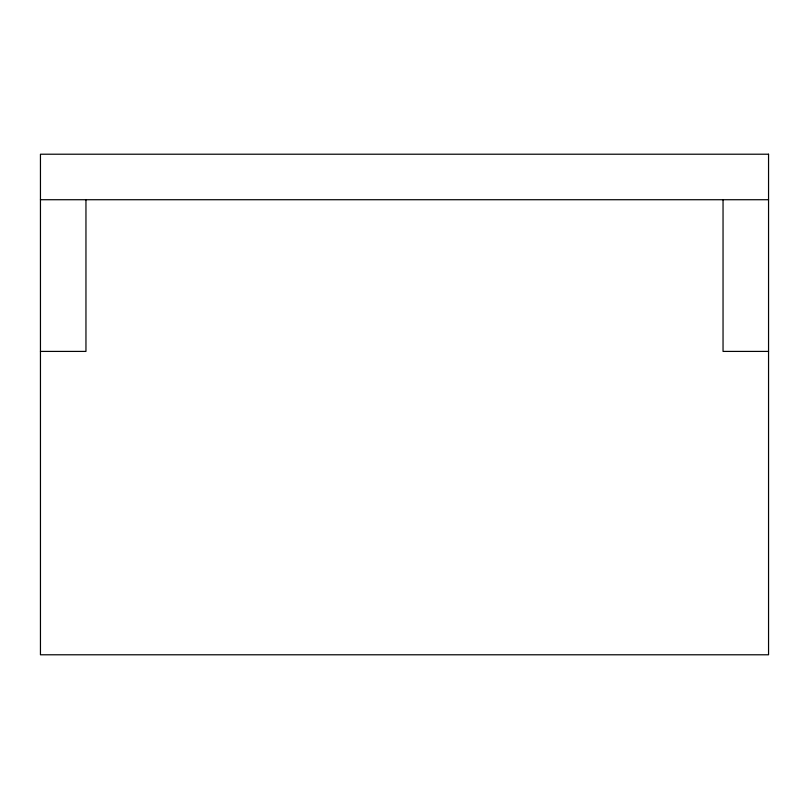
<?xml version="1.0" encoding="UTF-8"?>
<svg xmlns="http://www.w3.org/2000/svg" width="809" height="809" viewBox="0 0 809 809"><rect width="100%" height="100%" fill="white"/><g stroke="black" fill="none" stroke-linecap="round" stroke-linejoin="round"><path stroke-width="1.21" d="M40.45 199.722L768.55 199.722M40.45 351.409L85.956 351.409L85.956 199.722M768.55 351.409L723.044 351.409L723.044 199.722M768.55 154.216L40.45 154.216L40.45 654.784L768.55 654.784L768.55 154.216"/></g></svg>
